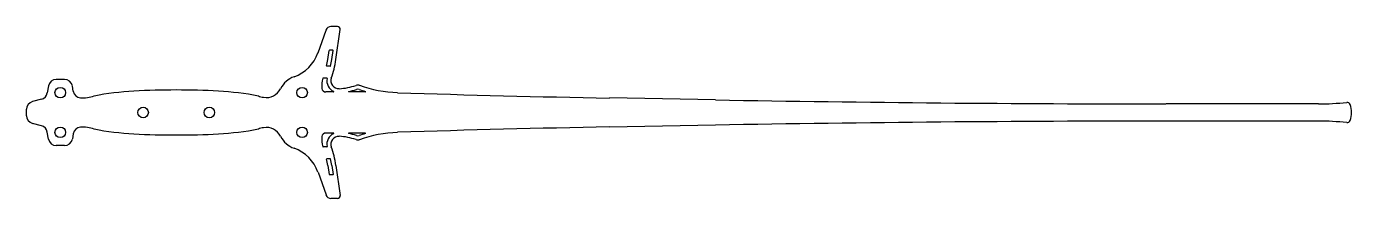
# Model space of a CAD drawing. Header units: millimetres. Extents: x -230 to 770, y -65 to 65.
import ezdxf

# ---------------------------------------------------------------- set-up
doc = ezdxf.new("R2010")
doc.units = ezdxf.units.MM

msp = doc.modelspace()

# ---------------------------------------------------------------- linework, layer by layer
at = {"color": 7, "linetype": 'Continuous', "lineweight": 25}
for p, q in [((-10, 45), (-3.9, 62.3)), ((4.7, 65), (-0.2, 65)), ((3.4, 40), (6.7, 62.7)), ((-2.6, 40), (-1.5, 46.8)), ((1.2, 47), (-1.3, 47)), ((0.4, 40), (1.4, 46.8)), ((-0.7, 35), (-3.3, 35)), ((-213.4, 20.1), (-214.3, 14.8)), ((-201.3, 25), (-207.5, 25)), ((-194.7, 16.1), (-195.4, 20)), ((-3.4, 26), (-6.1, 26)), ((-218.7, 10), (-225.5, 8.2)), ((1.7, 15.5), (-4.1, 15.5)), ((25.7, 15.5), (13.1, 15.5)), ((290, 9.6), (210, 11)), ((-230, -2.4), (-230, 2.4)), ((745, 6.5), (630, 6.5)), ((-218.7, -10), (-225.5, -8.2)), ((290, -9.6), (210, -11)), ((745, -6.5), (630, -6.5)), ((-213.4, -20.1), (-214.3, -14.8)), ((-194.7, -16.1), (-195.4, -20)), ((1.7, -15.5), (-4.1, -15.5)), ((25.7, -15.5), (13.1, -15.5)), ((-201.3, -25), (-207.5, -25)), ((-3.4, -26), (-6.1, -26)), ((-0.7, -35), (-3.3, -35)), ((-10, -45), (-3.9, -62.3)), ((-2.6, -40), (-1.5, -46.8)), ((1.2, -47), (-1.3, -47)), ((0.4, -40), (1.4, -46.8)), ((3.4, -40), (6.7, -62.7)), ((4.7, -65), (-0.2, -65))]:
    msp.add_line(p, q, dxfattribs=at)
at = {"color": 7, "linetype": 'Continuous', "lineweight": 25, "flags": 128}
for points in [[(-7.1, 18.2), (-7.1, 18.2), (-7.1, 18.2), (-7.1, 18.2), (-7.1, 18.2), (-7.1, 18.2), (-7.1, 18.2), (-7.1, 18.2), (-7.1, 18.2)], [(-7.1, -18.2), (-7.1, -18.2), (-7.1, -18.2), (-7.1, -18.2), (-7.1, -18.2), (-7.1, -18.2), (-7.1, -18.2), (-7.1, -18.2), (-7.1, -18.2)]]:
    msp.add_lwpolyline(points, dxfattribs=at)
at = {"color": 7, "linetype": 'Continuous', "lineweight": 25}
for centre in [(-204.5, 15), (-22, 15), (-142, 0), (-92, 0), (-204.5, -15), (-22, -15)]:
    msp.add_circle(centre, 4, dxfattribs=at)
for centre, radius, start, end in [((-0.2, 61), 4, 90, 160.71), ((4.7, 63), 2, 351.9108, 90), ((-37.7, 54.7), 29.3, 289.29, 340.71), ((-67.9, 50.1), 66.1, 346.9821, 351.1792), ((-1.3, 46.8), 0.2, 90, 171.1792), ((-67.9, 50.1), 69.1, 347.4692, 351.5568), ((1.2, 46.8), 0.2, 351.5568, 90), ((-3.3, 35.2), 0.2, 166.9821, 270), ((-0.7, 35.2), 0.2, 270, 347.4692), ((-67.9, 50.1), 72.1, 340.4272, 351.9108), ((-207.5, 19), 6, 90, 169.8521), ((-201.3, 19), 6, 10, 90), ((-22.1, 10), 18, 109.0916, 153.6861), ((12.8, 20.1), 20, 163.1218, 185.2126), ((-6.1, 25.8), 0.2, 90, 163.1218), ((-3.4, 25.8), 0.2, 348.6535, 90), ((5.7, 24), 9, 168.6535, 244.301), ((5.7, 24), 6, 160.4272, 273.3126), ((3.3, 64.8), 46.9, 273.3126, 289.1536), ((20, 16.7), 4, 70.1002, 109.1536), ((53, 107.9), 92.9, 250.1002, 268.1671), ((-220.2, 15.8), 6, 284.9314, 349.8521), ((-188.8, 17.1), 6, 190, 265.411), ((-187.3, 36.1), 25, 265.411, 289.3768), ((-137.6, -201.9), 218.3, 92.9939, 100.9316), ((-117, -595.7), 612.7, 87.0061, 92.9939), ((-96.4, -201.9), 218.3, 79.0684, 87.0061), ((-46.7, 36.1), 25, 250.6232, 259.8166), ((-49, 23.3), 12, 259.8166, 333.6861), ((-4.1, 18.5), 3, 185.2283, 270), ((1.7, 15.7), 0.2, 270, 64.301), ((13.1, 15.7), 0.2, 101.3429, 270), ((3.3, 64.8), 49.9, 281.3429, 288.3831), ((20, 14.6), 3, 70.5085, 108.3831), ((53, 107.9), 95.9, 250.5085, 253.5212), ((25.7, 15.7), 0.2, 270, 73.5212), ((415.9, 11448.3), 11439.2, 268.16708, 268.96873), ((-224, 2.4), 6, 104.9314, 180), ((630, 18897.4), 18890.9, 268.96873, 270), ((745, 217.1), 210.6, 270, 275.858), ((766.7, 5.2), 2.39, 18.9246, 95.858), ((751.5, 0), 18.5, 341.0754, 18.9246), ((-224, -2.4), 6, 180, 255.0686), ((630, -18897.4), 18890.9, 90, 91.03127), ((745, -217.1), 210.6, 84.142, 90), ((766.7, -5.2), 2.39, 264.142, 341.0754), ((-220.2, -15.8), 6, 10.1479, 75.0686), ((-188.8, -17.1), 6, 94.589, 170), ((-187.3, -36.1), 25, 70.6232, 94.589), ((-137.6, 201.9), 218.3, 259.0684, 267.0061), ((-117, 595.7), 612.7, 267.0061, 272.9939), ((-96.4, 201.9), 218.3, 272.9939, 280.9316), ((-46.7, -36.1), 25, 100.1834, 109.3768), ((-49, -23.3), 12, 26.3139, 100.1834), ((-22.1, -10), 18, 206.3139, 250.9084), ((12.8, -20.1), 20, 174.7874, 196.8782), ((-4.1, -18.5), 3, 90, 174.7717), ((5.7, -24), 9, 115.699, 191.3465), ((5.7, -24), 6, 86.6874, 199.5728), ((1.7, -15.7), 0.2, 295.699, 90), ((3.3, -64.8), 46.9, 70.8464, 86.6874), ((13.1, -15.7), 0.2, 90, 258.6571), ((3.3, -64.8), 49.9, 71.6169, 78.6571), ((20, -14.6), 3, 251.6169, 289.4915), ((53, -107.9), 95.9, 106.4788, 109.4915), ((53, -107.9), 92.9, 91.8329, 109.8998), ((25.7, -15.7), 0.2, 286.4788, 90), ((415.9, -11448.3), 11439.2, 91.03127, 91.83292), ((-207.5, -19), 6, 190.1479, 270), ((-201.3, -19), 6, 270, 350), ((-37.7, -54.7), 29.3, 19.29, 70.71), ((-6.1, -25.8), 0.2, 196.8782, 270), ((-3.4, -25.8), 0.2, 270, 11.3465), ((-67.9, -50.1), 72.1, 8.0892, 19.5728), ((20, -16.7), 4, 250.8464, 289.8998), ((-3.3, -35.2), 0.2, 90, 193.0179), ((-67.9, -50.1), 66.1, 8.8208, 13.0179), ((-0.7, -35.2), 0.2, 12.5308, 90), ((-67.9, -50.1), 69.1, 8.4432, 12.5308), ((-1.3, -46.8), 0.2, 188.8208, 270), ((1.2, -46.8), 0.2, 270, 8.4432), ((-0.2, -61), 4, 199.29, 270), ((4.7, -63), 2, 270, 8.0892)]:
    msp.add_arc(centre, radius, start, end, dxfattribs=at)

doc.saveas('drawing.dxf')
